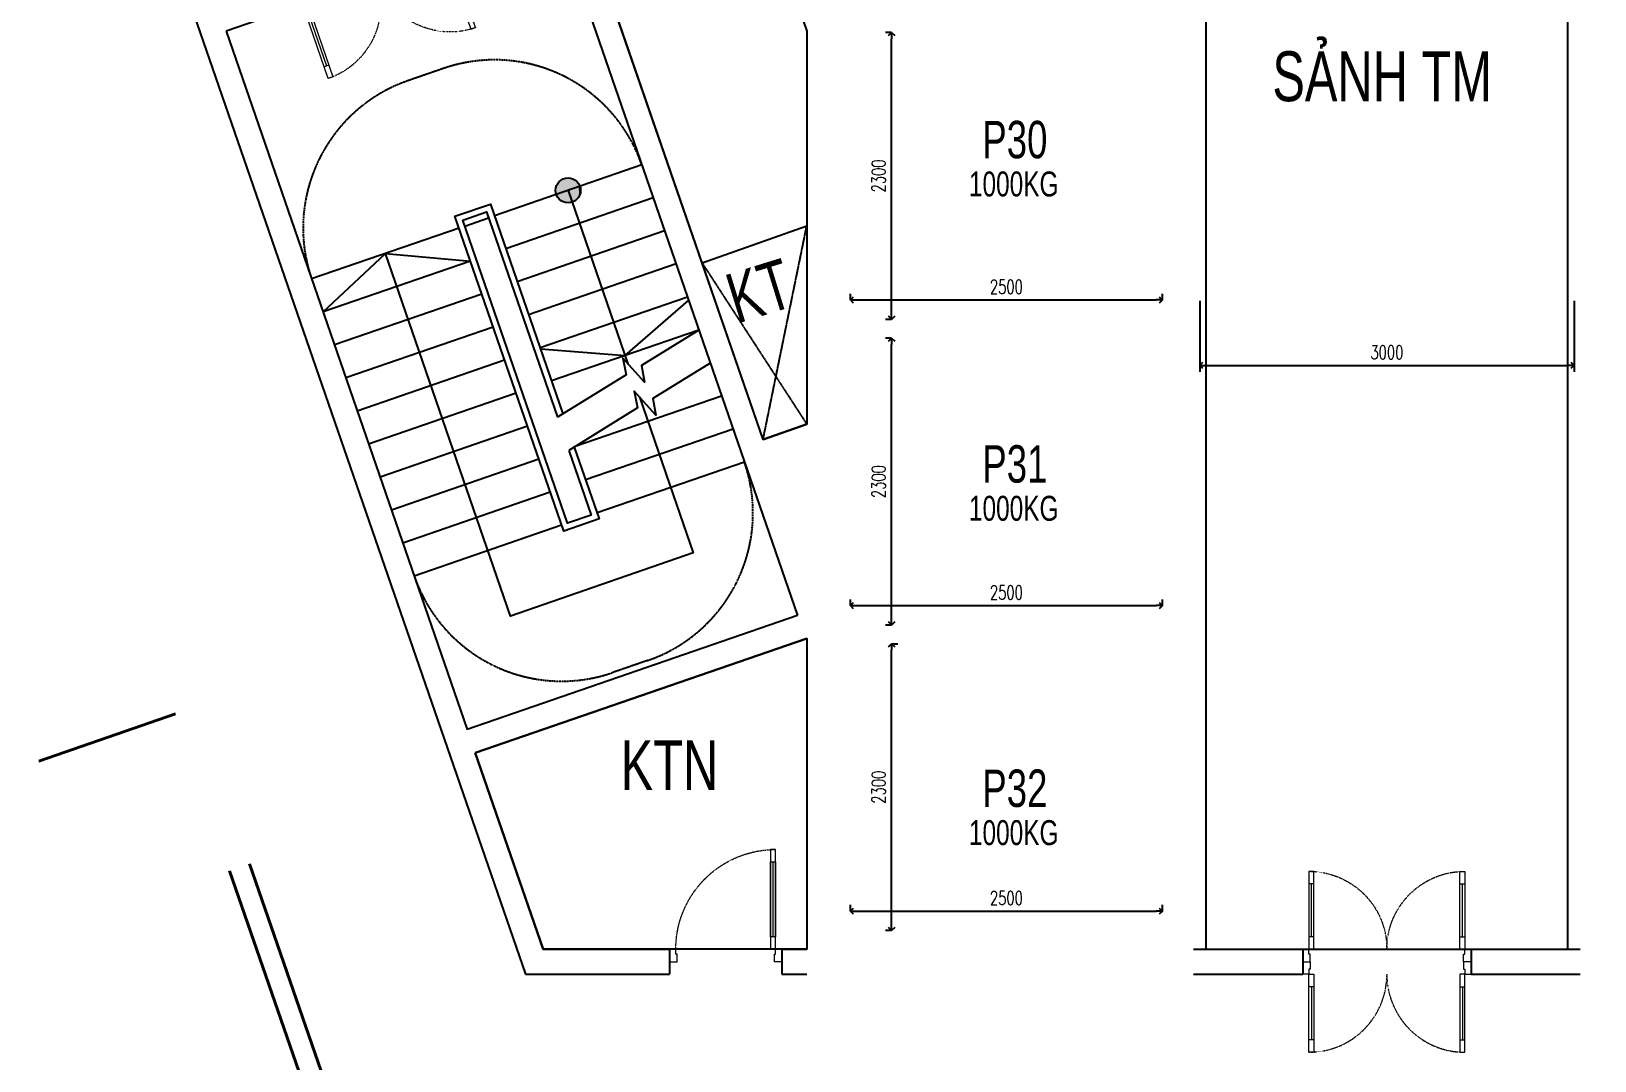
# Model space of a CAD drawing. Header units: millimetres. Extents: x -361611864 to 361244677, y -284134798 to 284403648.
# Drawn here: x -49290 to -36757, y 16777 to 25030 of the extents above; entities that cross this region are included whole.
import ezdxf
from ezdxf.enums import TextEntityAlignment as Align
from ezdxf.xclip import XClip

# ---------------------------------------------------------------- set-up
doc = ezdxf.new("R2010")
doc.units = ezdxf.units.MM
doc.header["$MEASUREMENT"] = 0
doc.header["$XCLIPFRAME"] = 0
doc.linetypes.add('Xref_ST_MBDV Cot vach 30.7.2022$0$HIDDEN', pattern=[0.375, 0.25, -0.125])
doc.linetypes.add('Xref_ST_MBDV Cot vach 30.7.2022$0$HIDDEN2', pattern=[0.1875, 0.125, -0.0625])
doc.layers.add('KT-Net cat', color=1, linetype='Continuous', lineweight=40)
doc.layers.add('Xref_ST_MBDV Cot vach 30.7.2022$0$CUA', color=37, linetype='Continuous', lineweight=13)
for name, color, linetype in [('Xref_ST_MBDV Cot vach 30.7.2022$0$A-FLOR-STRS-ARROW', 8, 'Continuous'), ('Xref_ST_MBDV Cot vach 30.7.2022$0$KT-Khuat', 9, 'Xref_ST_MBDV Cot vach 30.7.2022$0$HIDDEN'), ('Xref_ST_MBDV Cot vach 30.7.2022$0$KT-Net manh', 139, 'Continuous'), ('Xref_ST_MBDV Cot vach 30.7.2022$0$KT-Text', 7, 'Continuous'), ('Xref_ST_MBDV Cot vach 30.7.2022$0$KT-Thay', 7, 'Continuous'), ('Xref_ST_MBDV Cot vach 30.7.2022$0$KT-Tuong', 1, 'Continuous')]:
    doc.layers.add(name, color=color, linetype=linetype)
doc.styles.add('$0$Xref_ST_MBDV Cot vach 30.7.2022$0$xref.N.Cot vach tang N2$0$DIM', font='vnsimli.shx', dxfattribs={"width": 0.7})
doc.styles.add('Xref_ST_MBDV Cot vach 30.7.2022$0$Arial', font='arial.ttf', dxfattribs={"width": 0.7})
doc.styles.add('Xref_ST_MBDV Cot vach 30.7.2022$0$xref.N.Cot vach tang N2$0$DIM', font='vnsimli.shx', dxfattribs={"width": 0.7})
doc.dimstyles.new('$0$Xref_ST_MBDV Cot vach 30.7.2022$0$xref.N.Cot vach tang N2$0$CCU 1-100 A1', dxfattribs={"dimscale": 100, "dimtxt": 2.2, "dimasz": 1, "dimexe": 1, "dimexo": 0, "dimgap": 1, "dimtad": 1, "dimdec": 0, "dimdsep": 46, "dimtxsty": '$0$Xref_ST_MBDV Cot vach 30.7.2022$0$xref.N.Cot vach tang N2$0$DIM', "dimblk1": '$0$Xref_ST_MBDV Cot vach 30.7.2022$0$xref.N.Cot vach tang N2$0$_ARCHTICK', "dimblk2": '$0$Xref_ST_MBDV Cot vach 30.7.2022$0$xref.N.Cot vach tang N2$0$_ARCHTICK', "dimsah": 1, "dimcen": 0, "dimdle": 1, "dimclrd": 256, "dimclre": 256, "dimclrt": 31, "dimadec": 0, "dimazin": 0, "dimtfac": 1, "dimtdec": 0, "dimtix": 1, "dimtmove": 2, "dimatfit": 3, "dimldrblk": '$0$Xref_ST_MBDV Cot vach 30.7.2022$0$xref.N.Cot vach tang N2$0$_ARCHTICK', "dimfxl": 8, "dimtolj": 1, "dimarcsym": 0})
doc.dimstyles.new('Xref_ST_MBDV Cot vach 30.7.2022$0$xref.N.Cot vach tang N2$0$CCU 1-100 A1', dxfattribs={"dimscale": 100, "dimtxt": 2.2, "dimasz": 1, "dimexe": 1, "dimexo": 0, "dimgap": 1, "dimtad": 1, "dimdec": 0, "dimdsep": 46, "dimtxsty": 'Xref_ST_MBDV Cot vach 30.7.2022$0$xref.N.Cot vach tang N2$0$DIM', "dimblk1": 'Xref_ST_MBDV Cot vach 30.7.2022$0$xref.N.Cot vach tang N2$0$_ARCHTICK', "dimblk2": 'Xref_ST_MBDV Cot vach 30.7.2022$0$xref.N.Cot vach tang N2$0$_ARCHTICK', "dimsah": 1, "dimcen": 0, "dimdle": 1, "dimclrd": 256, "dimclre": 256, "dimclrt": 31, "dimadec": 0, "dimazin": 0, "dimtfac": 1, "dimtdec": 0, "dimtix": 1, "dimtmove": 2, "dimatfit": 3, "dimldrblk": 'Xref_ST_MBDV Cot vach 30.7.2022$0$xref.N.Cot vach tang N2$0$_ARCHTICK', "dimfxl": 8, "dimtolj": 1, "dimarcsym": 0})

# ---------------------------------------------------------------- blocks, each defined once
blk = doc.blocks.new('*U68')
for p, q in [((-1260, 525), (-1300, 525)), ((-1280, 100), (-1280, 525)), ((-90, 525), (-50, 525)), ((-70, 100), (-70, 525)), ((-1260, 100), (-1300, 100)), ((-90, 100), (-50, 100))]:
    blk.add_line(p, q)
for points in [[(-1300, 0), (-1260, 0), (-1260, 625), (-1300, 625)], [(-50, 0), (-90, 0), (-90, 625), (-50, 625)], [(-1350, -100), (-1290, -100), (-1290, -40), (-1300, -40), (-1300, 0), (-1350, 0)], [(0, -100), (-60, -100), (-60, -40), (-50, -40), (-50, 0), (0, 0)]]:
    blk.add_lwpolyline(points, close=True)
at = {"linetype": 'Xref_ST_MBDV Cot vach 30.7.2022$0$HIDDEN2'}
for centre, start, end in [((-1300, 0), 0, 90), ((-50, 0), 90, 180)]:
    blk.add_arc(centre, 625, start, end, dxfattribs=at)
blk = doc.blocks.new('*U69')
blk.add_line((70, 100), (70, 700))
for points in [[(50, 0), (50, 800), (90, 800), (90, 0)], [(50, 100), (90, 100), (90, 700), (50, 700)], [(0, -100), (60, -100), (60, -40), (50, -40), (50, 0), (0, 0)], [(900, -100), (840, -100), (840, -40), (850, -40), (850, 0), (900, 0)]]:
    blk.add_lwpolyline(points, close=True)
at = {"linetype": 'Xref_ST_MBDV Cot vach 30.7.2022$0$HIDDEN'}
blk.add_arc((50, 0), 800, 0, 90, dxfattribs=at)
blk = doc.blocks.new('Xref_ST_MBDV Cot vach 30.7.2022$0$xref.N.Cot vach tang N2$0$_Open90')
at = {"color": 0, "linetype": 'ByBlock', "lineweight": -2}
for p, q in [((0, 0), (-1, 0)), ((-0.5, 0.5), (0, 0)), ((0, 0), (-0.5, -0.5))]:
    blk.add_line(p, q, dxfattribs=at)
blk = doc.blocks.new('*D160')
at = {"layer": 'Defpoints', "color": 5, "transparency": 16777216}
for p, q in [((-39923, 22870), (-39923, 22301)), ((-36923, 22870), (-36923, 22301)), ((-39873, 22351), (-36973, 22351))]:
    blk.add_line(p, q, dxfattribs=at)
at = {"layer": 'Defpoints', "color": 0, "transparency": 16777216}
for p in [(-39923, 22870), (-36923, 22870), (-36923, 22351)]:
    blk.add_point(p, dxfattribs=at)
at = {"layer": 'Defpoints', "color": 5, "transparency": 16777216, "xscale": 50, "yscale": 50, "zscale": 50, "rotation": 180}
blk.add_blockref('Xref_ST_MBDV Cot vach 30.7.2022$0$xref.N.Cot vach tang N2$0$_Open90', (-39923, 22351), dxfattribs=at)
at = {"layer": 'Defpoints', "color": 5, "transparency": 16777216, "xscale": 50, "yscale": 50, "zscale": 50}
blk.add_blockref('Xref_ST_MBDV Cot vach 30.7.2022$0$xref.N.Cot vach tang N2$0$_Open90', (-36923, 22351), dxfattribs=at)
at = {"layer": 'Defpoints', "color": 5, "transparency": 16777216, "insert": (-38423, 22456), "char_height": 110, "attachment_point": 5, "style": 'Xref_ST_MBDV Cot vach 30.7.2022$0$xref.N.Cot vach tang N2$0$DIM'}
blk.add_mtext('\\A1;3000', dxfattribs=at)
blk = doc.blocks.new('Xref_ST_MBDV Cot vach 30.7.2022$0$xref.N.Cot vach tang N2$0$_ARCHTICK')
at = {"color": 0, "linetype": 'ByBlock', "const_width": 0.15}
blk.add_lwpolyline([(-0.5, -0.5), (0.5, 0.5)], dxfattribs=at)
blk = doc.blocks.new('$0$Xref_ST_MBDV Cot vach 30.7.2022$0$xref.N.Cot vach tang N2$0$_Open90')
at = {"color": 0, "linetype": 'ByBlock', "lineweight": -2}
for p, q in [((0, 0), (-1, 0)), ((-0.5, 0.5), (0, 0)), ((0, 0), (-0.5, -0.5))]:
    blk.add_line(p, q, dxfattribs=at)
blk = doc.blocks.new('*D170')
at = {"layer": 'Defpoints', "color": 5, "transparency": 16777216}
for p, q in [((-42393, 20120), (-42343, 20120)), ((-42393, 17870), (-42393, 20070)), ((-42393, 17820), (-42443, 17820))]:
    blk.add_line(p, q, dxfattribs=at)
at = {"layer": 'Defpoints', "color": 0, "transparency": 16777216}
for p in [(-42393, 20120, 0), (-42393, 20120), (-42393, 17820, 0)]:
    blk.add_point(p, dxfattribs=at)
at = {"layer": 'Defpoints', "color": 5, "transparency": 16777216, "xscale": 50, "yscale": 50, "zscale": 50}
for p, rotation in [((-42393, 20120), 90), ((-42393, 17820), 270)]:
    blk.add_blockref('$0$Xref_ST_MBDV Cot vach 30.7.2022$0$xref.N.Cot vach tang N2$0$_Open90', p, dxfattribs=dict(at, rotation=rotation))
at = {"layer": 'Defpoints', "color": 5, "transparency": 16777216, "insert": (-42498, 18970), "char_height": 110, "attachment_point": 5, "rotation": 90, "style": '$0$Xref_ST_MBDV Cot vach 30.7.2022$0$xref.N.Cot vach tang N2$0$DIM'}
blk.add_mtext('\\A1;2300', dxfattribs=at)
blk = doc.blocks.new('$0$Xref_ST_MBDV Cot vach 30.7.2022$0$xref.N.Cot vach tang N2$0$_ARCHTICK')
at = {"color": 0, "linetype": 'ByBlock', "const_width": 0.15}
blk.add_lwpolyline([(-0.5, -0.5), (0.5, 0.5)], dxfattribs=at)
blk = doc.blocks.new('*D171')
at = {"layer": 'Defpoints', "color": 5, "transparency": 16777216}
for p, q in [((-42723, 17976), (-42723, 18026)), ((-42673, 17976), (-40273, 17976)), ((-40223, 17976), (-40223, 18026))]:
    blk.add_line(p, q, dxfattribs=at)
at = {"layer": 'Defpoints', "color": 0, "transparency": 16777216}
for p in [(-42723, 17976, 0), (-40223, 17976, 0), (-40223, 17976)]:
    blk.add_point(p, dxfattribs=at)
at = {"layer": 'Defpoints', "color": 5, "transparency": 16777216, "xscale": 50, "yscale": 50, "zscale": 50, "rotation": 180}
blk.add_blockref('$0$Xref_ST_MBDV Cot vach 30.7.2022$0$xref.N.Cot vach tang N2$0$_Open90', (-42723, 17976), dxfattribs=at)
at = {"layer": 'Defpoints', "color": 5, "transparency": 16777216, "xscale": 50, "yscale": 50, "zscale": 50}
blk.add_blockref('$0$Xref_ST_MBDV Cot vach 30.7.2022$0$xref.N.Cot vach tang N2$0$_Open90', (-40223, 17976), dxfattribs=at)
at = {"layer": 'Defpoints', "color": 5, "transparency": 16777216, "insert": (-41473, 18081), "char_height": 110, "attachment_point": 5, "style": '$0$Xref_ST_MBDV Cot vach 30.7.2022$0$xref.N.Cot vach tang N2$0$DIM'}
blk.add_mtext('\\A1;2500', dxfattribs=at)
blk = doc.blocks.new('*D172')
at = {"layer": 'Defpoints', "color": 5, "transparency": 16777216}
for p, q in [((-42393, 22570), (-42443, 22570)), ((-42393, 20320), (-42393, 22520)), ((-42393, 20270), (-42443, 20270))]:
    blk.add_line(p, q, dxfattribs=at)
at = {"layer": 'Defpoints', "color": 0, "transparency": 16777216}
for p in [(-42393, 22570, 0), (-42393, 22570), (-42393, 20270, 0)]:
    blk.add_point(p, dxfattribs=at)
at = {"layer": 'Defpoints', "color": 5, "transparency": 16777216, "xscale": 50, "yscale": 50, "zscale": 50}
for p, rotation in [((-42393, 22570), 90), ((-42393, 20270), 270)]:
    blk.add_blockref('$0$Xref_ST_MBDV Cot vach 30.7.2022$0$xref.N.Cot vach tang N2$0$_Open90', p, dxfattribs=dict(at, rotation=rotation))
at = {"layer": 'Defpoints', "color": 5, "transparency": 16777216, "insert": (-42498, 21420), "char_height": 110, "attachment_point": 5, "rotation": 90, "style": '$0$Xref_ST_MBDV Cot vach 30.7.2022$0$xref.N.Cot vach tang N2$0$DIM'}
blk.add_mtext('\\A1;2300', dxfattribs=at)
blk = doc.blocks.new('*D173')
at = {"layer": 'Defpoints', "color": 5, "transparency": 16777216}
for p, q in [((-42723, 20426), (-42723, 20476)), ((-40223, 20426), (-40223, 20476)), ((-42673, 20426), (-40273, 20426))]:
    blk.add_line(p, q, dxfattribs=at)
at = {"layer": 'Defpoints', "color": 0, "transparency": 16777216}
for p in [(-42723, 20426, 0), (-40223, 20426, 0), (-40223, 20426)]:
    blk.add_point(p, dxfattribs=at)
at = {"layer": 'Defpoints', "color": 5, "transparency": 16777216, "xscale": 50, "yscale": 50, "zscale": 50, "rotation": 180}
blk.add_blockref('$0$Xref_ST_MBDV Cot vach 30.7.2022$0$xref.N.Cot vach tang N2$0$_Open90', (-42723, 20426), dxfattribs=at)
at = {"layer": 'Defpoints', "color": 5, "transparency": 16777216, "xscale": 50, "yscale": 50, "zscale": 50}
blk.add_blockref('$0$Xref_ST_MBDV Cot vach 30.7.2022$0$xref.N.Cot vach tang N2$0$_Open90', (-40223, 20426), dxfattribs=at)
at = {"layer": 'Defpoints', "color": 5, "transparency": 16777216, "insert": (-41473, 20531), "char_height": 110, "attachment_point": 5, "style": '$0$Xref_ST_MBDV Cot vach 30.7.2022$0$xref.N.Cot vach tang N2$0$DIM'}
blk.add_mtext('\\A1;2500', dxfattribs=at)
blk = doc.blocks.new('*D174')
at = {"layer": 'Defpoints', "color": 5, "transparency": 16777216}
for p, q in [((-42393, 25020), (-42443, 25020)), ((-42393, 22770), (-42393, 24970)), ((-42393, 22720), (-42443, 22720))]:
    blk.add_line(p, q, dxfattribs=at)
at = {"layer": 'Defpoints', "color": 0, "transparency": 16777216}
for p in [(-42393, 25020, 0), (-42393, 25020), (-42393, 22720, 0)]:
    blk.add_point(p, dxfattribs=at)
at = {"layer": 'Defpoints', "color": 5, "transparency": 16777216, "xscale": 50, "yscale": 50, "zscale": 50}
for p, rotation in [((-42393, 25020), 90), ((-42393, 22720), 270)]:
    blk.add_blockref('$0$Xref_ST_MBDV Cot vach 30.7.2022$0$xref.N.Cot vach tang N2$0$_Open90', p, dxfattribs=dict(at, rotation=rotation))
at = {"layer": 'Defpoints', "color": 5, "transparency": 16777216, "insert": (-42498, 23870), "char_height": 110, "attachment_point": 5, "rotation": 90, "style": '$0$Xref_ST_MBDV Cot vach 30.7.2022$0$xref.N.Cot vach tang N2$0$DIM'}
blk.add_mtext('\\A1;2300', dxfattribs=at)
blk = doc.blocks.new('*D175')
at = {"layer": 'Defpoints', "color": 5, "transparency": 16777216}
for p, q in [((-42723, 22876), (-42723, 22926)), ((-42673, 22876), (-40273, 22876)), ((-40223, 22876), (-40223, 22926))]:
    blk.add_line(p, q, dxfattribs=at)
at = {"layer": 'Defpoints', "color": 0, "transparency": 16777216}
for p in [(-42723, 22876, 0), (-40223, 22876, 0), (-40223, 22876)]:
    blk.add_point(p, dxfattribs=at)
at = {"layer": 'Defpoints', "color": 5, "transparency": 16777216, "xscale": 50, "yscale": 50, "zscale": 50, "rotation": 180}
blk.add_blockref('$0$Xref_ST_MBDV Cot vach 30.7.2022$0$xref.N.Cot vach tang N2$0$_Open90', (-42723, 22876), dxfattribs=at)
at = {"layer": 'Defpoints', "color": 5, "transparency": 16777216, "xscale": 50, "yscale": 50, "zscale": 50}
blk.add_blockref('$0$Xref_ST_MBDV Cot vach 30.7.2022$0$xref.N.Cot vach tang N2$0$_Open90', (-40223, 22876), dxfattribs=at)
at = {"layer": 'Defpoints', "color": 5, "transparency": 16777216, "insert": (-41473, 22981), "char_height": 110, "attachment_point": 5, "style": '$0$Xref_ST_MBDV Cot vach 30.7.2022$0$xref.N.Cot vach tang N2$0$DIM'}
blk.add_mtext('\\A1;2500', dxfattribs=at)
blk = doc.blocks.new('ĂERWER')
at = {"layer": 'Xref_ST_MBDV Cot vach 30.7.2022$0$KT-Text', "style": 'Xref_ST_MBDV Cot vach 30.7.2022$0$Arial', "width": 0.7}
for s, height, p in [('P30', 300, (-41536, 23804)), ('1000KG', 200, (-41643, 23498)), ('P31', 300, (-41536, 21204)), ('1000KG', 200, (-41643, 20898)), ('P32', 300, (-41536, 18604)), ('1000KG', 200, (-41643, 18298))]:
    blk.add_text(s, height=height, dxfattribs=at).set_placement(p)

msp = doc.modelspace()

# ---------------------------------------------------------------- hatches: boundary and pattern name
at = {"layer": 'Xref_ST_MBDV Cot vach 30.7.2022$0$KT-Net manh'}
h = msp.add_hatch(color=256, dxfattribs=at)
edge = h.paths.add_edge_path(flags=0)
edge.add_arc((-44986.3, 23754.3), 100, 199.04714, 559.04714)
h = msp.add_hatch(color=256, dxfattribs=at)
edge = h.paths.add_edge_path(flags=0)
edge.add_arc((-44986.3, 23754.3), 100, 199.04714, 559.04714)
msp.add_hatch(color=256, dxfattribs=at).paths.add_polyline_path([(-44988.2, 23854.3), (-45046.6, 23834.1), (-45082, 23783.5), (-45080.9, 23721.7), (-45043.6, 23672.3), (-44984.5, 23654.3), (-44926.1, 23674.5), (-44890.7, 23725.1), (-44891.8, 23786.9), (-44929, 23836.3)], flags=0)
msp.add_hatch(color=256, dxfattribs=at).paths.add_polyline_path([(-44988.2, 23854.3), (-45046.6, 23834.1), (-45082, 23783.5), (-45080.9, 23721.7), (-45043.6, 23672.3), (-44984.5, 23654.3), (-44926.1, 23674.5), (-44890.7, 23725.1), (-44891.8, 23786.9), (-44929, 23836.3)], flags=0)

# ---------------------------------------------------------------- linework, layer by layer
at = {"layer": 'Defpoints', "elevation": 0}
for points in [[(-45521.7, 27832.9), (-44198.4, 28289.8), (-43073.1, 25030.3), (-43073.1, 21879.5), (-43423.7, 21756.2)], [(-45730.3, 19244.6), (-43073.1, 20162), (-43073.1, 17670.4), (-45186.9, 17670.4)]]:
    msp.add_lwpolyline(points, close=True, dxfattribs=at)
at = {"layer": 'KT-Net cat'}
for p, q in [((-47700, 18300.1, 0), (-46733.4, 15500.4, 0)), ((-47539.3, 18355.6, 0), (-46612.2, 15670.4, 0))]:
    msp.add_line(p, q, dxfattribs=at)
msp.add_lwpolyline([(-48134, 19557.3), (-49230.5, 19178.7)], dxfattribs=at)
at = {"layer": 'Xref_ST_MBDV Cot vach 30.7.2022$0$A-FLOR-STRS-ARROW', "elevation": 0}
for points in [[(-43938.6, 22634.9), (-44397.9, 22351.6), (-44374.8, 22218), (-44547.8, 22410.6), (-44520.8, 22275.8), (-45072.5, 21935.4)], [(-43847, 22369.4), (-44306.2, 22086.1), (-44283.1, 21952.5), (-44456.1, 22145.1), (-44429.1, 22010.3), (-44980.8, 21669.9)]]:
    msp.add_lwpolyline(points, dxfattribs=at)
at = {"layer": 'Xref_ST_MBDV Cot vach 30.7.2022$0$KT-Khuat', "linetype": 'Xref_ST_MBDV Cot vach 30.7.2022$0$HIDDEN', "ltscale": 5}
for p, q in [((-43423.7, 21756.2), (-43073.1, 23469.6)), ((-43913.2, 23174.1), (-43073.1, 21879.5))]:
    msp.add_line(p, q, dxfattribs=at)
at = {"layer": 'Xref_ST_MBDV Cot vach 30.7.2022$0$KT-Net manh'}
msp.add_line((-44890.7, 23725.1), (-44891.8, 23786.9), dxfattribs=at)
msp.add_line((-44890.7, 23725.1), (-44891.8, 23786.9), dxfattribs=at)
at = {"layer": 'Xref_ST_MBDV Cot vach 30.7.2022$0$KT-Net manh', "elevation": 0}
msp.add_lwpolyline([(-39873.1, 17670.4), (-36973, 17670.4), (-36973, 28020.4), (-39873.1, 28020.4)], close=True, dxfattribs=at)
at = {"layer": 'Xref_ST_MBDV Cot vach 30.7.2022$0$KT-Net manh', "linetype": 'Xref_ST_MBDV Cot vach 30.7.2022$0$HIDDEN', "elevation": 0}
for points in [[(-44395.6, 23958.3, 0.4141313), (-45984.8, 24732), (-46268.9, 24633.9, 0.4141313), (-47042.3, 23044.5, 1.0000292)], [(-43573.2, 21576.2, -0.4141313), (-44346.5, 19986.8), (-44630.6, 19888.7, -0.4141313), (-46219.9, 20662.5, -1.0000292)]]:
    msp.add_lwpolyline(points, format="xyb", dxfattribs=at)
at = {"layer": 'Xref_ST_MBDV Cot vach 30.7.2022$0$KT-Net manh', "elevation": 0}
for points in [[(-44986.3, 23754.3), (-44506.6, 22364.8)], [(-46950.9, 22779.8), (-46451.5, 23248.5), (-45769.3, 23187.8)], [(-44414.9, 22099.3), (-44203.1, 21485.7), (-44170.5, 21391.2), (-43982.8, 20847.7), (-45448, 20341.9), (-46451.5, 23248.5)], [(-45208.6, 22483), (-44529.5, 22431), (-44020.2, 22871.2)]]:
    msp.add_lwpolyline(points, dxfattribs=at)
at = {"layer": 'Xref_ST_MBDV Cot vach 30.7.2022$0$KT-Net manh'}
msp.add_circle((-44986.3, 23754.3), 100, dxfattribs=at)
msp.add_circle((-44986.3, 23754.3), 100, dxfattribs=at)
at = {"layer": 'Xref_ST_MBDV Cot vach 30.7.2022$0$KT-Thay', "extrusion": (-1.21212e-08, -4.22423e-09, 1)}
for p, q in [((-44395.6, 23958.3), (-45577.1, 23550.3)), ((-44304.2, 23693.6), (-45485.7, 23285.7)), ((-45860.7, 23452.4), (-47042.3, 23044.5)), ((-44212.8, 23428.9), (-45394.4, 23021)), ((-45769.3, 23187.8), (-46950.9, 22779.8)), ((-44121.4, 23164.3), (-45303, 22756.3)), ((-45677.9, 22923.1), (-46859.5, 22515.2)), ((-44030.1, 22899.6), (-45211.6, 22491.7)), ((-45586.6, 22658.4), (-46768.1, 22250.5)), ((-43938.7, 22634.9), (-45120.2, 22227)), ((-45495.2, 22393.8), (-46676.8, 21985.8)), ((-45403.8, 22129.1), (-46585.4, 21721.2)), ((-43755.9, 22105.6), (-44937.5, 21697.6)), ((-45312.4, 21864.4), (-46494, 21456.5)), ((-43664.5, 21840.9), (-44846.1, 21433)), ((-45221.1, 21599.7), (-46402.6, 21191.8)), ((-43573.2, 21576.2), (-44754.7, 21168.3)), ((-45129.7, 21335.1), (-46311.2, 20927.1)), ((-45038.3, 21070.4), (-46219.9, 20662.5))]:
    msp.add_line(p, q, dxfattribs=at)
at = {"layer": 'Xref_ST_MBDV Cot vach 30.7.2022$0$KT-Thay'}
for p, q in [((-45813.4, 23468.8), (-45624.4, 23534)), ((-43913.2, 23174.1), (-43073.1, 23469.6))]:
    msp.add_line(p, q, dxfattribs=at)
at = {"layer": 'Xref_ST_MBDV Cot vach 30.7.2022$0$KT-Thay', "elevation": 0}
for points in [[(-44937.2, 21696.8), (-44738.4, 21121), (-45022, 21023.1), (-45893.3, 23547), (-45609.8, 23644.9), (-45028.9, 21962.3)], [(-44980.8, 21669.9), (-44802, 21152), (-44991, 21086.7), (-45829.8, 23516), (-45640.7, 23581.3), (-45072.5, 21935.4)]]:
    msp.add_lwpolyline(points, dxfattribs=at)
at = {"layer": 'Xref_ST_MBDV Cot vach 30.7.2022$0$KT-Tuong'}
for p, q in [((-43423.7, 21756.2), (-45521.7, 27832.9)), ((-45080.9, 25943.3), (-43148.9, 20347.4)), ((-48040.6, 25323.5), (-45329.4, 17470.4)), ((-47160.4, 25225.3), (-47727.6, 25029.5)), ((-47727.6, 25029.5), (-45795.6, 19433.6)), ((-43423.7, 21756.2), (-43073.1, 21879.5)), ((-43148.9, 20347.4), (-45795.6, 19433.6)), ((-43073.1, 20162), (-45730.3, 19244.6)), ((-45730.3, 19244.6), (-45186.9, 17670.4)), ((-45186.9, 17670.4), (-44173.1, 17670.4)), ((-44173.1, 17670.4), (-44173.1, 17470.4)), ((-43273.1, 17670.4), (-43273.1, 17470.4)), ((-43273.1, 17670.4), (-43073.1, 17670.4)), ((-39973.1, 17670.4), (-39098.1, 17670.4)), ((-39098.1, 17670.4), (-39098.1, 17470.4)), ((-37748.1, 17670.4), (-37748.1, 17470.4)), ((-37748.1, 17670.4), (-36873.1, 17670.4)), ((-45329.4, 17470.4), (-44173.1, 17470.4)), ((-43273.1, 17470.4), (-43073.1, 17470.4)), ((-39973.1, 17470.4), (-39098.1, 17470.4)), ((-37748.1, 17470.4), (-36873.1, 17470.4))]:
    msp.add_line(p, q, dxfattribs=at)

# ---------------------------------------------------------------- block references
at = {"layer": 'Xref_ST_MBDV Cot vach 30.7.2022$0$CUA', "xscale": -1, "rotation": 199.0471379539868}
msp.add_blockref('*U68', (-45884.3, 25665.9), dxfattribs=at)
at = {"layer": 'Xref_ST_MBDV Cot vach 30.7.2022$0$CUA', "xscale": -1}
for name, p in [('*U69', (-43273.1, 17670.4)), ('*U68', (-39098.1, 17670.4))]:
    msp.add_blockref(name, p, dxfattribs=at)
at = {"layer": 'Xref_ST_MBDV Cot vach 30.7.2022$0$CUA', "rotation": 180}
msp.add_blockref('*U68', (-39098.1, 17470.4), dxfattribs=at)
at = {"layer": 'Xref_ST_MBDV Cot vach 30.7.2022$0$KT-Text'}
ref = msp.add_blockref('ĂERWER', (-130.2, 207.8, 0), dxfattribs=at)
XClip(ref).set_block_clipping_path([(-132938.6258865017, -17483.4265291639), (19061.3741134983, 61275.5558094324)])

# ---------------------------------------------------------------- texts
at = {"layer": 'Xref_ST_MBDV Cot vach 30.7.2022$0$KT-Text', "extrusion": (-8.16706e-08, 6.125e-10, 1), "style": 'Xref_ST_MBDV Cot vach 30.7.2022$0$Arial', "width": 0.7}
msp.add_text('SẢNH TM', height=400, dxfattribs=at).set_placement((-38461.1, 24469.1, 0), align=Align.CENTER)
at = {"layer": 'Xref_ST_MBDV Cot vach 30.7.2022$0$KT-Text', "extrusion": (-7.82116e-08, -2.35248e-08, 1), "style": 'Xref_ST_MBDV Cot vach 30.7.2022$0$Arial', "width": 0.7}
msp.add_text('KT', height=400, rotation=17.17014, dxfattribs=at).set_placement((-43394.4, 22758.6, 0), align=Align.CENTER)
at = {"layer": 'Xref_ST_MBDV Cot vach 30.7.2022$0$KT-Text', "extrusion": (-8.17004e-08, 7.19062e-10, 1), "insert": (-44174.2, 18946.7, 0), "char_height": 400, "attachment_point": 8, "text_direction": (1, 0, 0), "style": 'Xref_ST_MBDV Cot vach 30.7.2022$0$Arial'}
msp.add_mtext_dynamic_manual_height_columns('KTN', width=2465.018, gutter_width=6.25, heights=[0], dxfattribs=at)

# ---------------------------------------------------------------- dimensions: what is measured, and where the dimension line sits
at = {"layer": 'Defpoints', "color": 5}
for base, p1, p2, picture, middle in [((-42393.2, 25020.4, 0), (-42393.2, 22720.4, 0), (-42393.2, 25020.4, 0), '*D174', (-42498.2, 23870.4, 0)), ((-42393.2, 22570.4), (-42393.2, 20270.4, 0), (-42393.2, 22570.4, 0), '*D172', (-42498.2, 21420.4)), ((-42393.2, 20120.4), (-42393.2, 17820.4, 0), (-42393.2, 20120.4, 0), '*D170', (-42498.2, 18970.4))]:
    dim = msp.add_linear_dim(base=base, p1=p1, p2=p2, angle=90, dimstyle='$0$Xref_ST_MBDV Cot vach 30.7.2022$0$xref.N.Cot vach tang N2$0$CCU 1-100 A1', override={"dimscale": 50, "dimblk1": '$0$Xref_ST_MBDV Cot vach 30.7.2022$0$xref.N.Cot vach tang N2$0$_Open90', "dimblk2": '$0$Xref_ST_MBDV Cot vach 30.7.2022$0$xref.N.Cot vach tang N2$0$_Open90', "dimclrd": 5, "dimclre": 5, "dimclrt": 5, "dimlwd": 65535, "dimlwe": 65535}, dxfattribs=at)
    dim.commit()
    dim.dimension.update_dxf_attribs({"geometry": picture, "text_midpoint": middle})
for base, p1, p2, dimstyle, override, picture, middle in [((-40223.1, 22875.6, 0), (-42723.1, 22875.6, 0), (-40223.1, 22875.6, 0), '$0$Xref_ST_MBDV Cot vach 30.7.2022$0$xref.N.Cot vach tang N2$0$CCU 1-100 A1', {"dimscale": 50, "dimblk1": '$0$Xref_ST_MBDV Cot vach 30.7.2022$0$xref.N.Cot vach tang N2$0$_Open90', "dimblk2": '$0$Xref_ST_MBDV Cot vach 30.7.2022$0$xref.N.Cot vach tang N2$0$_Open90', "dimclrd": 5, "dimclre": 5, "dimclrt": 5, "dimlwd": 65535, "dimlwe": 65535}, '*D175', (-41473.1, 22980.6, 0)), ((-36923, 22350.8), (-39923.1, 22870.4), (-36923, 22870.4), 'Xref_ST_MBDV Cot vach 30.7.2022$0$xref.N.Cot vach tang N2$0$CCU 1-100 A1', {"dimscale": 50, "dimblk1": 'Xref_ST_MBDV Cot vach 30.7.2022$0$xref.N.Cot vach tang N2$0$_Open90', "dimblk2": 'Xref_ST_MBDV Cot vach 30.7.2022$0$xref.N.Cot vach tang N2$0$_Open90', "dimclrd": 5, "dimclre": 5, "dimclrt": 5, "dimlwd": 65535, "dimlwe": 65535}, '*D160', (-38423.1, 22455.8)), ((-40223.1, 20425.6), (-42723.1, 20425.6, 0), (-40223.1, 20425.6, 0), '$0$Xref_ST_MBDV Cot vach 30.7.2022$0$xref.N.Cot vach tang N2$0$CCU 1-100 A1', {"dimscale": 50, "dimblk1": '$0$Xref_ST_MBDV Cot vach 30.7.2022$0$xref.N.Cot vach tang N2$0$_Open90', "dimblk2": '$0$Xref_ST_MBDV Cot vach 30.7.2022$0$xref.N.Cot vach tang N2$0$_Open90', "dimclrd": 5, "dimclre": 5, "dimclrt": 5, "dimlwd": 65535, "dimlwe": 65535}, '*D173', (-41473.1, 20530.6)), ((-40223.1, 17975.6), (-42723.1, 17975.6, 0), (-40223.1, 17975.6, 0), '$0$Xref_ST_MBDV Cot vach 30.7.2022$0$xref.N.Cot vach tang N2$0$CCU 1-100 A1', {"dimscale": 50, "dimblk1": '$0$Xref_ST_MBDV Cot vach 30.7.2022$0$xref.N.Cot vach tang N2$0$_Open90', "dimblk2": '$0$Xref_ST_MBDV Cot vach 30.7.2022$0$xref.N.Cot vach tang N2$0$_Open90', "dimclrd": 5, "dimclre": 5, "dimclrt": 5, "dimlwd": 65535, "dimlwe": 65535}, '*D171', (-41473.1, 18080.6))]:
    dim = msp.add_linear_dim(base=base, p1=p1, p2=p2, dimstyle=dimstyle, override=override, dxfattribs=at)
    dim.commit()
    dim.dimension.update_dxf_attribs({"geometry": picture, "text_midpoint": middle})

doc.saveas('drawing.dxf')
